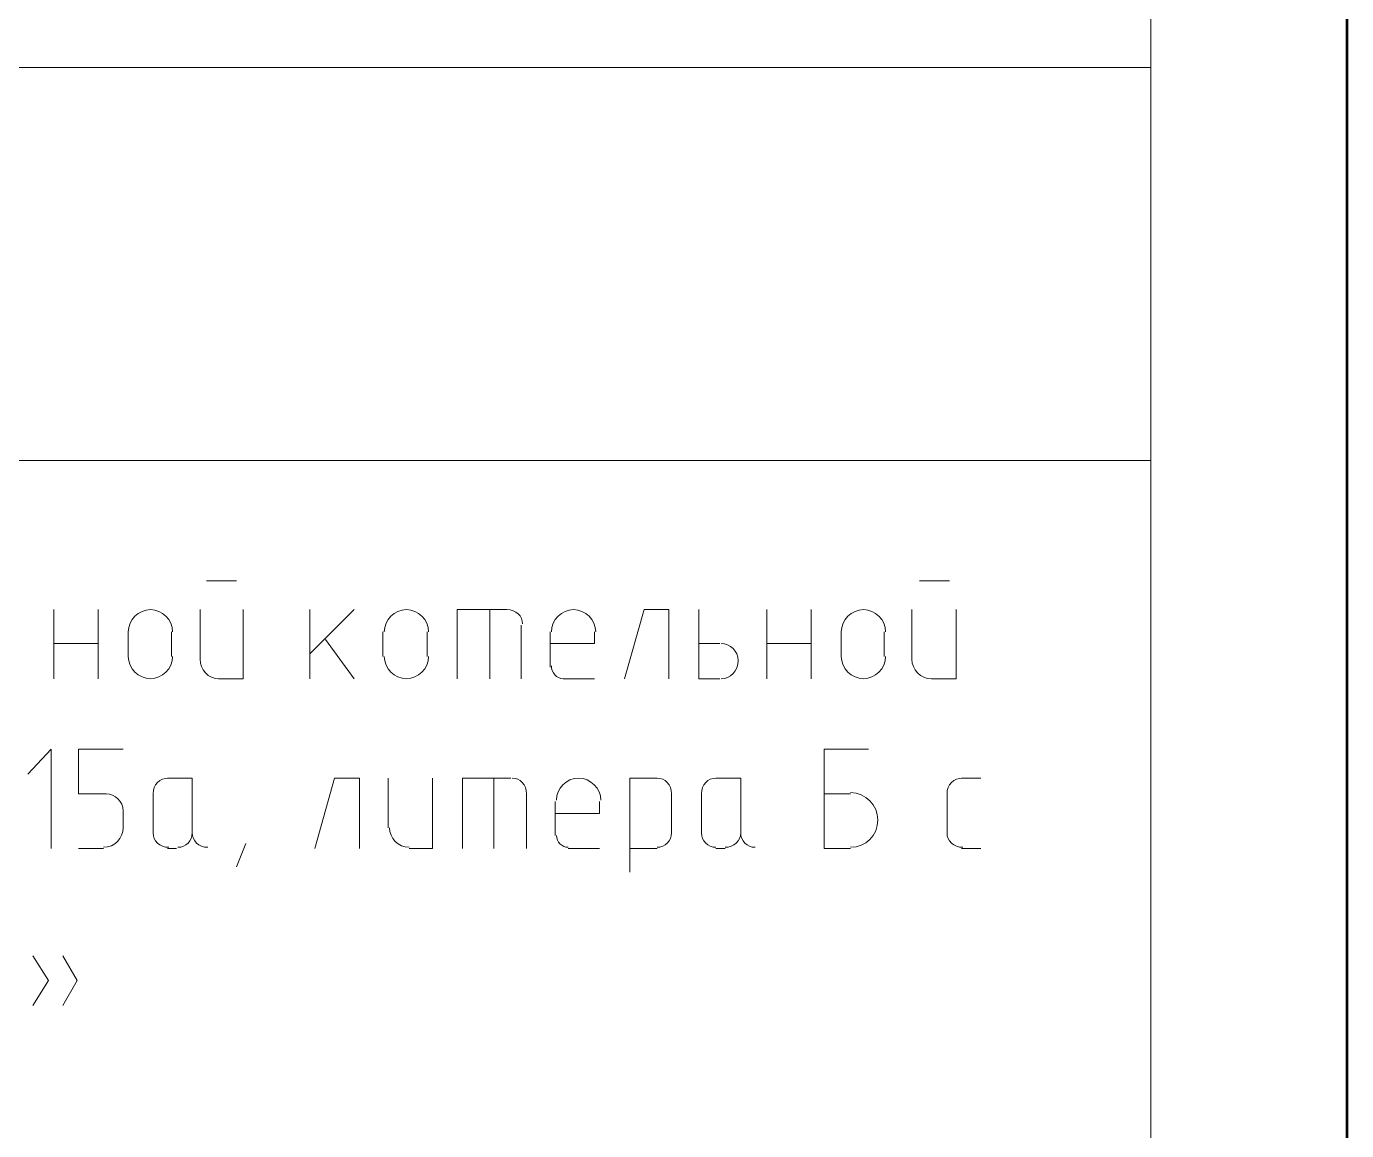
# Model space of a CAD drawing. Header units: millimetres. Extents: x -678 to 5260, y -935 to 3264.
# Drawn here: x 4923.6 to 5259.2, y -578.3 to -297.8 of the extents above; entities that cross this region are included whole.
import ezdxf
from ezdxf.xclip import XClip

# ---------------------------------------------------------------- set-up
doc = ezdxf.new("R2010")
doc.units = ezdxf.units.MM
doc.header["$MEASUREMENT"] = 0
doc.header["$XCLIPFRAME"] = 2
doc.layers.get('0').update_dxf_attribs({"linetype": 'CONTINUOUS'})

# ---------------------------------------------------------------- blocks, each defined once
blk = doc.blocks.new('MF28AFDB0')
at = {"color": 7, "linetype": 'Continuous', "lineweight": -2, "true_color": 0x000007}
blk.add_lwpolyline([(0.927, 0.578), (592.988, 0.578), (592.988, 419.2), (0.927, 419.2)], close=True, dxfattribs=at)

msp = doc.modelspace()

# ---------------------------------------------------------------- linework, layer by layer
at = {"color": 7, "linetype": 'Continuous', "lineweight": 20, "true_color": 0x000007}
msp.add_lwpolyline([(-479.88737, -884.75487), (5209.40723, -884.75487), (5209.40723, 3214.83019), (-479.88737, 3214.83019)], close=True, dxfattribs=at)
at = {"color": 7, "linetype": 'Continuous', "lineweight": 5, "true_color": 0x000007}
for points in [[(3359.44873, -308.15736), (5209.40723, -308.15736), (5209.40723, -308.15736)], [(5209.40723, -308.15736), (5209.40723, -884.75487), (5209.40723, -884.75487)], [(3359.44873, -408.07438), (4009.73918, -408.07438), (5209.40723, -408.07438)], [(4969.40723, -438.61379), (4977.04209, -438.61379), (4977.04209, -438.61379)], [(5150.65205, -438.61379), (5158.2869, -438.61379), (5158.2869, -438.61379)], [(4930.56906, -463.51006), (4930.56906, -445.9167), (4930.56906, -445.9167)], [(4941.85537, -463.51006), (4941.85537, -445.9167), (4941.85537, -445.9167)], [(4967.74748, -445.9167), (4967.74748, -458.53081), (4967.74748, -458.53081)], [(4972.39479, -463.51006), (4978.70184, -463.51006), (4978.70184, -445.9167)], [(4995.6313, -457.20301), (5006.91761, -445.9167), (5006.91761, -445.9167)], [(4995.6313, -445.9167), (4995.6313, -463.51006), (4995.6313, -463.51006)], [(5045.75578, -445.9167), (5033.14167, -445.9167), (5033.14167, -463.51006)], [(5041.44043, -445.9167), (5041.44043, -463.51006), (5041.44043, -463.51006)], [(5086.91761, -463.51006), (5086.91761, -445.9167), (5080.61055, -445.9167), (5075.6313, -463.51006)], [(5099.86367, -463.51006), (5094.55246, -463.51006), (5094.55246, -445.9167)], [(5111.81387, -463.51006), (5111.81387, -445.9167), (5111.81387, -445.9167)], [(5123.10018, -463.51006), (5123.10018, -445.9167), (5123.10018, -445.9167)], [(5148.66035, -445.9167), (5148.66035, -458.53081), (5148.66035, -458.53081)], [(5153.6396, -463.51006), (5159.94665, -463.51006), (5159.94665, -445.9167)], [(4949.49022, -451.55985), (4949.49022, -457.86691), (4949.49022, -457.86691)], [(4960.44458, -457.86691), (4960.44458, -451.55985), (4960.44458, -451.55985)], [(5014.22051, -451.55985), (5014.22051, -457.86691), (5014.22051, -457.86691)], [(5025.50682, -457.86691), (5025.50682, -451.55985), (5025.50682, -451.55985)], [(5049.40723, -463.51006), (5049.40723, -449.9001), (5049.40723, -449.9001)], [(5056.71014, -451.55985), (5056.71014, -460.52251), (5056.71014, -460.52251)], [(5067.99645, -454.5474), (5067.99645, -451.55985), (5067.99645, -451.55985)], [(5130.73503, -451.55985), (5130.73503, -457.86691), (5130.73503, -457.86691)], [(5141.68939, -457.86691), (5141.68939, -451.55985), (5141.68939, -451.55985)], [(4930.56906, -454.5474), (4941.85537, -454.5474), (4941.85537, -454.5474)], [(5006.91761, -463.51006), (4999.6147, -453.55155), (4999.6147, -453.55155)], [(5067.99645, -454.5474), (5056.71014, -454.5474), (5056.71014, -454.5474)], [(5099.86367, -454.5474), (5094.55246, -454.5474), (5094.55246, -454.5474)], [(5111.81387, -454.5474), (5123.10018, -454.5474), (5123.10018, -454.5474)], [(5060.02964, -463.51006), (5067.99645, -463.51006), (5067.99645, -463.51006)], [(4929.90516, -506.66359), (4929.90516, -481.43537), (4923.93006, -487.74242)], [(4943.84707, -492.72168), (4936.87611, -492.72168), (4936.87611, -481.43537), (4948.16242, -481.43537)], [(5137.70599, -481.43537), (5126.41968, -481.43537), (5126.41968, -506.66359), (5133.05869, -506.66359)], [(4965.75578, -502.68018), (4965.75578, -488.73828), (4959.44873, -488.73828)], [(5008.24541, -506.66359), (5008.24541, -488.73828), (5001.93835, -488.73828), (4996.9591, -506.66359)], [(5015.54831, -488.73828), (5015.54831, -501.35238), (5015.54831, -501.35238)], [(5020.85952, -506.66359), (5026.83462, -506.66359), (5026.83462, -488.73828)], [(5046.75163, -488.73828), (5034.46947, -488.73828), (5034.46947, -506.66359)], [(5042.43628, -488.73828), (5042.43628, -506.66359), (5042.43628, -506.66359)], [(5083.93006, -488.73828), (5076.9591, -488.73828), (5076.9591, -512.63869)], [(5105.17487, -502.68018), (5105.17487, -488.73828), (5098.86781, -488.73828)], [(5161.27445, -488.73828), (5166.25371, -488.73828), (5166.25371, -488.73828)], [(4955.79728, -492.72168), (4955.79728, -502.68018), (4955.79728, -502.68018)], [(5050.73503, -506.66359), (5050.73503, -492.72168), (5050.73503, -492.72168)], [(5087.58151, -502.68018), (5087.58151, -492.72168), (5087.58151, -492.72168)], [(5095.21636, -492.72168), (5095.21636, -502.68018), (5095.21636, -502.68018)], [(5133.05869, -492.72168), (5126.41968, -492.72168), (5126.41968, -492.72168)], [(5157.623, -492.72168), (5157.623, -502.68018), (5157.623, -502.68018)], [(5058.03794, -494.71338), (5058.03794, -503.34408), (5058.03794, -503.34408)], [(5069.32425, -497.70093), (5069.32425, -494.71338), (5069.32425, -494.71338)], [(4948.16242, -501.35238), (4948.16242, -497.03703), (4948.16242, -497.03703)], [(5069.32425, -497.70093), (5058.03794, -497.70093), (5058.03794, -497.70093)], [(4936.87611, -506.66359), (4943.18317, -506.66359), (4943.18317, -506.66359)], [(4959.44873, -506.66359), (4961.77238, -506.66359), (4961.77238, -506.66359)], [(4979.36574, -505.33579), (4977.04209, -511.31089), (4977.04209, -511.31089)], [(5061.35744, -506.66359), (5069.32425, -506.66359), (5069.32425, -506.66359)], [(5076.9591, -506.66359), (5083.93006, -506.66359), (5083.93006, -506.66359)], [(5098.86781, -506.66359), (5101.19147, -506.66359), (5101.19147, -506.66359)], [(5161.27445, -506.66359), (5166.25371, -506.66359), (5166.25371, -506.66359)], [(4925.25786, -546.49761), (4929.24126, -540.19056), (4925.25786, -533.8835)], [(4932.89271, -533.8835), (4936.54416, -540.19056), (4932.89271, -546.49761)]]:
    msp.add_lwpolyline(points, dxfattribs=at)
at = {"color": 7, "linetype": 'Continuous', "lineweight": 20, "true_color": 0x000007}
msp.add_lwpolyline([(3359.44873, -884.75487), (5209.40723, -884.75487), (5209.40723, -334.71338)], dxfattribs=at)
at = {"color": 7, "linetype": 'Continuous', "lineweight": 5, "true_color": 0x000007}
for points in [[(4960.77653, -451.55985), (4960.77653, -448.5723), (4958.12093, -445.9167), (4955.13337, -445.9167), (4955.13337, -445.9167), (4952.14582, -445.9167), (4949.49022, -448.5723), (4949.49022, -451.55985)], [(5025.83877, -451.55985), (5025.83877, -448.5723), (5023.18317, -445.9167), (5020.19562, -445.9167), (5020.19562, -445.9167), (5017.20806, -445.9167), (5014.55246, -448.5723), (5014.55246, -451.55985)], [(5068.3284, -451.55985), (5068.3284, -448.5723), (5065.67279, -445.9167), (5062.68524, -445.9167), (5062.68524, -445.9167), (5059.69769, -445.9167), (5057.04209, -448.5723), (5057.04209, -451.55985)], [(5142.02134, -451.55985), (5142.02134, -448.5723), (5139.36574, -445.9167), (5136.37819, -445.9167), (5136.37819, -445.9167), (5133.39064, -445.9167), (5130.73503, -448.5723), (5130.73503, -451.55985)], [(5100.19562, -463.51006), (5102.51927, -463.51006), (5104.51097, -461.51836), (5104.51097, -458.86276), (5104.51097, -458.86276), (5104.51097, -456.53911), (5102.51927, -454.5474), (5100.19562, -454.5474)], [(4949.49022, -457.86691), (4949.49022, -460.85446), (4952.14582, -463.51006), (4955.13337, -463.51006), (4955.13337, -463.51006), (4958.12093, -463.51006), (4960.77653, -460.85446), (4960.77653, -457.86691)], [(5014.55246, -457.86691), (5014.55246, -460.85446), (5017.20806, -463.51006), (5020.19562, -463.51006), (5020.19562, -463.51006), (5023.18317, -463.51006), (5025.83877, -460.85446), (5025.83877, -457.86691)], [(5130.73503, -457.86691), (5130.73503, -460.85446), (5133.39064, -463.51006), (5136.37819, -463.51006), (5136.37819, -463.51006), (5139.36574, -463.51006), (5142.02134, -460.85446), (5142.02134, -457.86691)], [(5069.6562, -494.38143), (5069.6562, -491.39388), (5067.00059, -488.73828), (5064.01304, -488.73828), (5064.01304, -488.73828), (5060.69354, -488.73828), (5058.36989, -491.39388), (5058.36989, -494.38143)], [(5133.05869, -506.33164), (5137.04209, -506.33164), (5140.02964, -503.34408), (5140.02964, -499.36068), (5140.02964, -499.36068), (5140.02964, -495.70923), (5137.04209, -492.38973), (5133.05869, -492.38973)]]:
    msp.add_open_spline(points, degree=3, knots=[0, 0, 0, 0, 0.125, 0.125, 0.125, 0.125001, 1, 1, 1, 1], dxfattribs=at)
for points in [[(5049.73918, -449.56815), (5049.73918, -447.57645), (5048.07943, -445.9167), (5045.75578, -445.9167)], [(4967.74748, -458.53081), (4967.74748, -461.18641), (4969.73918, -463.51006), (4972.72674, -463.51006)], [(5148.66035, -458.53081), (5148.66035, -461.18641), (5150.984, -463.51006), (5153.6396, -463.51006)], [(5057.04209, -460.19056), (5057.04209, -461.85031), (5058.36989, -463.51006), (5060.02964, -463.51006)], [(4959.78068, -488.73828), (4957.45703, -488.73828), (4955.79728, -490.39803), (4955.79728, -492.72168)], [(5050.73503, -492.72168), (5050.73503, -490.39803), (5049.07528, -488.73828), (5047.08358, -488.73828)], [(5087.58151, -492.72168), (5087.58151, -490.39803), (5085.92176, -488.73828), (5083.93006, -488.73828)], [(5098.86781, -488.73828), (5096.87611, -488.73828), (5095.21636, -490.39803), (5095.21636, -492.72168)], [(5161.6064, -488.73828), (5159.28275, -488.73828), (5157.623, -490.39803), (5157.623, -492.72168)], [(4948.16242, -497.03703), (4948.16242, -494.71338), (4946.17072, -492.72168), (4943.84707, -492.72168)], [(4943.18317, -506.33164), (4946.17072, -506.33164), (4948.16242, -504.00799), (4948.16242, -501.35238)], [(4955.79728, -502.68018), (4955.79728, -504.67189), (4957.45703, -506.33164), (4959.78068, -506.33164)], [(4962.10433, -506.33164), (4964.09603, -506.33164), (4965.75578, -504.67189), (4965.75578, -502.68018)], [(4965.75578, -502.68018), (4965.75578, -504.67189), (4967.41553, -506.33164), (4969.73918, -506.33164)], [(5015.88026, -501.35238), (5015.88026, -504.00799), (5018.20391, -506.33164), (5020.85952, -506.33164)], [(5058.36989, -503.34408), (5058.36989, -505.00384), (5059.69769, -506.33164), (5061.35744, -506.33164)], [(5083.93006, -506.33164), (5085.92176, -506.33164), (5087.58151, -504.67189), (5087.58151, -502.68018)], [(5095.21636, -502.68018), (5095.21636, -504.67189), (5096.87611, -506.33164), (5098.86781, -506.33164)], [(5101.19147, -506.33164), (5103.51512, -506.33164), (5105.17487, -504.67189), (5105.17487, -502.68018)], [(5105.17487, -502.68018), (5105.17487, -504.67189), (5106.83462, -506.33164), (5108.82632, -506.33164)], [(5157.623, -502.68018), (5157.623, -504.67189), (5159.28275, -506.33164), (5161.6064, -506.33164)]]:
    msp.add_open_spline(points, degree=3, dxfattribs=at)

# ---------------------------------------------------------------- block references
at = {"color": 7, "true_color": 0xffffff}
ref = msp.add_blockref('MF28AFDB0', (-689.016, -940.3429), dxfattribs=dict(at, xscale=10.03092197091524, yscale=10.03092197091524, zscale=10.03092197091524))
XClip(ref).set_block_clipping_path([(1.0589661319, 0.5446702317), (593.0210338681, 419.1010338681)])

doc.saveas('drawing.dxf')
